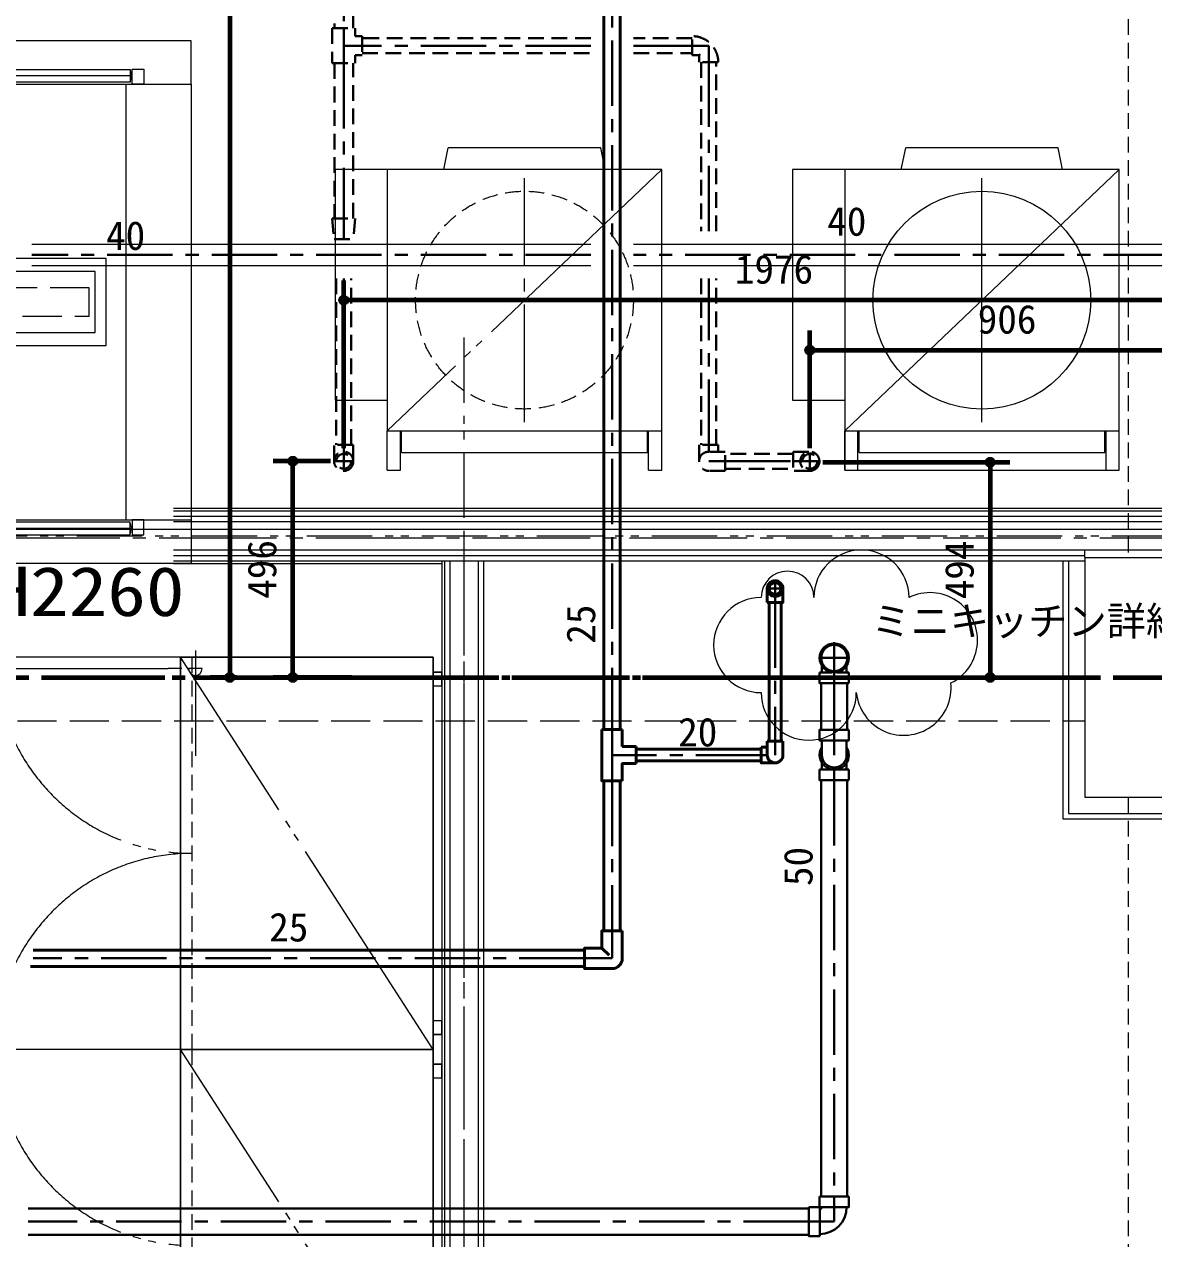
# Model space of a CAD drawing. Units: millimetres at full size, sheet at 1:30. Extents: x -16828 to 149130, y 47892 to 100313.
# Drawn here: x 9476 to 12068, y 54212 to 57000 of the extents above; entities that cross this region are included whole.
import ezdxf
from ezdxf.enums import TextEntityAlignment as Align

# ---------------------------------------------------------------- set-up
doc = ezdxf.new("R2010")
doc.units = ezdxf.units.MM
doc.header["$LTSCALE"] = 30
doc.header["$PDMODE"] = 32
doc.header["$PDSIZE"] = 15
for name, pattern in [('CHAIN1', [8, 5, -1, 1, -1]), ('CHAIN2', [12, 9, -1, 1, -1]), ('DASHED1', [1.8, 1.2, -0.6]), ('DASHED3', [4, 3, -1]), ('DOUBLE_CHAIN1', [8.8, 5, -1, 0.6, -0.6, 0.6, -1]), ('LONG_DOUBLE_CHAIN', [21.8, 18, -1, 0.6, -0.6, 0.6, -1])]:
    doc.linetypes.add(name, pattern=pattern)
for name, color, linetype, lineweight in [('0-0', 7, 'CHAIN2', 15), ('0-1', 7, 'Continuous', 15), ('2-0_通芯', 7, 'DOUBLE_CHAIN1', 15), ('2-1_躯体', 7, 'Continuous', 15), ('2-2_間仕切り芯', 7, 'DOUBLE_CHAIN1', 15), ('2-3_間仕切り', 7, 'Continuous', 15), ('3-0_AIHO08-壁芯', 7, 'CHAIN2', 15), ('3-4_AIHO30-厨房機器', 7, 'Continuous', 15), ('3-5_AIHO31-厨房機器中心線', 7, 'CHAIN2', 15), ('3-6_AIHO33-厨房機器隠れ線', 7, 'DASHED1', 15), ('3-7_AIHO47-厨房機器アウトライン', 7, 'Continuous', 15), ('3-8_AIHO30-厨房機器LL', 7, 'Continuous', 15), ('3-9_AIHO32-厨房機器補助線', 7, 'LONG_DOUBLE_CHAIN', 15), ('3-E_AIHO48-厨房機器既設品', 7, 'Continuous', 15), ('4-3_AIHO15-壁開口寸法・コメント', 7, 'Continuous', 15), ('9-6_無題7', 7, 'Continuous', 15), ('9-9_配管－汚水１：硬質塩ビ管（ＤＶ）', 2, 'Continuous', 30), ('9-A_配管－給水３：ＶＬＰ(ＶＤ)', 5, 'Continuous', 40), ('9-B_配管－給湯１２：ＨＴＬＰ（ＵＸ）', 3, 'Continuous', 20), ('9-C_配管－ガス３：ねじ込み', 2, 'DASHED1', 30), ('9-E_配管－給湯１：ＣＵＰ(Ｍ)', 1, 'Continuous', 60)]:
    doc.layers.add(name, color=color, linetype=linetype, lineweight=lineweight)
doc.styles.add('ＭＳ ゴシック', font='')
doc.styles.get('ＭＳ ゴシック').set_extended_font_data('MS Gothic')

# ---------------------------------------------------------------- blocks, each defined once
blk = doc.blocks.new('グループ部品-10')
at = {"layer": '4-3_AIHO15-壁開口寸法・コメント'}
for p, q in [((8032.83, 55520.86), (8064.08, 55520.86)), ((8079.71, 55520.86), (8110.96, 55520.86))]:
    blk.add_line(p, q, dxfattribs=at)
blk.add_arc((8048.46, 55520.86), 15.62, 0, 180, dxfattribs=at)
blk = doc.blocks.new('グループ部品-11')
at = {"layer": '4-3_AIHO15-壁開口寸法・コメント'}
for p, q in [((9837.21, 55520.86), (9805.96, 55520.86)), ((9884.08, 55520.86), (9852.83, 55520.86))]:
    blk.add_line(p, q, dxfattribs=at)
blk.add_arc((9868.46, 55520.86), 15.62, 180, 0, dxfattribs=at)
blk = doc.blocks.new('グループ部品-12')
at = {"layer": '4-3_AIHO15-壁開口寸法・コメント'}
for p, q in [((8048.46, 55562.36), (8048.46, 55320.86)), ((9868.46, 55562.36), (9868.46, 55320.86)), ((8110.96, 55520.86), (9805.96, 55520.86))]:
    blk.add_line(p, q, dxfattribs=at)
for name in ['グループ部品-10', 'グループ部品-11']:
    blk.add_blockref(name, (0, 0), dxfattribs=at)
at = {"layer": '4-3_AIHO15-壁開口寸法・コメント', "style": 'ＭＳ ゴシック', "width": 1.15}
blk.add_text('有効開口W1820×H2260', height=113.2, dxfattribs=at).set_placement((8070.43, 55607.7), align=Align.BOTTOM_LEFT)
blk = doc.blocks.new('グループ部品-32')
at = {"layer": '9-6_無題7'}
for centre, radius, start, end in [((11397.42, 55684.17), 109.19, 0, 180), ((11227.76, 55684.17), 60.47, 0, 180), ((11167.29, 55574.99), 109.19, 90, 270), ((11554.75, 55586.17), 109.19, 296.16069, 116.16069), ((11494.27, 55476.99), 109.19, 185.87963, 5.87963), ((11276.48, 55465.8), 109.19, 180, 0)]:
    blk.add_arc(centre, radius, start, end, dxfattribs=at)

msp = doc.modelspace()

# ---------------------------------------------------------------- linework, layer by layer
at = {"layer": '0-0', "color": 1, "lineweight": 60}
msp.add_line((-9565.04, 55500.86), (35684.96, 55500.86), dxfattribs=at)
at = {"layer": '0-1', "linetype": 'DASHED1'}
for p, q in [((12009.96, 63275.86), (12009.96, 55775.86)), ((12009.96, 55225.86), (12009.96, 51225.86))]:
    msp.add_line(p, q, dxfattribs=at)
at = {"layer": '0-1'}
for p, q in [((5909.96, 55840.86), (15964.96, 55840.86)), ((11909.96, 55775.86), (11909.96, 55225.86)), ((11909.96, 55225.86), (12459.96, 55225.86))]:
    msp.add_line(p, q, dxfattribs=at)
at = {"layer": '0-1', "linetype": 'DASHED3'}
msp.add_line((6459.96, 55400.86), (11909.96, 55400.86), dxfattribs=at)
at = {"layer": '0-1'}
msp.add_lwpolyline([(11909.96, 55775.86), (12459.96, 55775.86), (12459.96, 55225.86)], dxfattribs=at)
at = {"layer": '2-0_通芯', "color": 1, "lineweight": 60}
msp.add_line((-10727.74, 55500.86), (35684.96, 55500.86), dxfattribs=at)
at = {"layer": '2-1_躯体'}
for p, q in [((11909.96, 55775.86), (11909.96, 55225.86)), ((11909.96, 55225.86), (12459.96, 55225.86))]:
    msp.add_line(p, q, dxfattribs=at)
msp.add_lwpolyline([(11909.96, 55775.86), (12459.96, 55775.86), (12459.96, 55225.86)], dxfattribs=at)
at = {"layer": '2-2_間仕切り芯'}
for p, q in [((10484.96, 56281.24), (10484.96, 50005.86)), ((7484.21, 55825.86), (19645.21, 55825.86))]:
    msp.add_line(p, q, dxfattribs=at)
at = {"layer": '2-3_間仕切り'}
for p, q in [((9818.46, 55889.36), (12694.96, 55889.36)), ((9818.46, 55883.36), (12694.96, 55883.36)), ((9818.46, 55870.86), (12694.96, 55870.86)), ((9818.46, 55858.36), (12694.96, 55858.36)), ((9818.46, 55793.36), (12694.96, 55793.36)), ((11909.96, 55775.86), (11909.96, 55793.36)), ((9818.46, 55780.86), (11909.96, 55780.86)), ((9818.46, 55768.36), (11909.96, 55768.36)), ((9818.46, 55762.36), (10433.96, 55762.36)), ((10433.96, 55768.36), (10433.96, 52821.86)), ((10439.96, 55768.36), (10439.96, 52815.86)), ((10452.46, 55768.36), (10452.46, 52803.36)), ((10517.46, 55768.36), (10517.46, 52803.36)), ((10529.96, 55768.36), (10529.96, 52815.86)), ((11859.96, 55768.36), (11859.96, 55175.86)), ((11872.46, 55768.36), (11872.46, 55188.36)), ((11859.96, 55175.86), (12509.96, 55175.86)), ((11872.46, 55188.36), (12497.46, 55188.36))]:
    msp.add_line(p, q, dxfattribs=at)
at = {"layer": '3-0_AIHO08-壁芯'}
for p, q in [((7984.96, 55820.86), (17809.96, 55820.86)), ((10484.96, 55820.86), (10484.96, 52745.86))]:
    msp.add_line(p, q, dxfattribs=at)
at = {"layer": '3-4_AIHO30-厨房機器'}
for p, q in [((9723.46, 56881.86), (8058.46, 56881.86)), ((9718.96, 56892.36), (9718.46, 56892.36)), ((9720.46, 56890.86), (9720.46, 56886.82)), ((9720.46, 56890.86), (9720.46, 56886.86)), ((9720.46, 56876.89), (9720.46, 56872.86)), ((9720.46, 56876.86), (9720.46, 56872.86)), ((8058.46, 56862.36), (9858.46, 56862.36)), ((9708.46, 56862.36), (9708.46, 55862.36)), ((9718.96, 56871.36), (9718.46, 56871.36)), ((9858.46, 56862.36), (9858.46, 55862.36)), ((10938.96, 56666.86), (10188.96, 56666.86)), ((8058.46, 55862.36), (9858.46, 55862.36)), ((9718.96, 55853.36), (9718.46, 55853.36)), ((9720.46, 55847.83), (9720.46, 55851.86)), ((9720.46, 55847.86), (9720.46, 55851.86)), ((9723.46, 55842.86), (8058.46, 55842.86)), ((9718.96, 55832.36), (9718.46, 55832.36)), ((9720.46, 55833.86), (9720.46, 55837.9)), ((9720.46, 55833.86), (9720.46, 55837.86)), ((9859.96, 55096.86), (9833.96, 55096.86))]:
    msp.add_line(p, q, dxfattribs=at)
for points in [[(9858.46, 56862.36), (9858.46, 56962.36), (8058.46, 56962.36)], [(10188.96, 56666.86), (10188.96, 56136.86), (10308.96, 56136.86)], [(10308.96, 56666.86), (10308.96, 56066.86), (10938.96, 56066.86), (10938.96, 56666.86)], [(9858.46, 55862.36), (9858.46, 55762.36), (8058.46, 55762.36)]]:
    msp.add_lwpolyline(points, dxfattribs=at)
for points in [[(8868.46, 56896.36), (9718.46, 56896.36), (9718.46, 56867.36), (8868.46, 56867.36)], [(9723.46, 56862.36), (9723.46, 56896.86), (9750.46, 56896.86), (9750.46, 56862.36)], [(8953.46, 56462.36), (8953.46, 56262.36), (9663.46, 56262.36), (9663.46, 56462.36)], [(8978.46, 56432.36), (8978.46, 56292.36), (9638.46, 56292.36), (9638.46, 56432.36)], [(8868.46, 55828.36), (9718.46, 55828.36), (9718.46, 55857.36), (8868.46, 55857.36)], [(9723.46, 55862.36), (9723.46, 55827.86), (9750.46, 55827.86), (9750.46, 55862.36)], [(9833.96, 55546.86), (9833.96, 54646.86), (10413.96, 54646.86), (10413.96, 55546.86)], [(9833.96, 54646.86), (9833.96, 53746.86), (10413.96, 53746.86), (10413.96, 54646.86)]]:
    msp.add_lwpolyline(points, close=True, dxfattribs=at)
at = {"layer": '3-4_AIHO30-厨房機器', "linetype": 'DASHED3'}
msp.add_lwpolyline([(8991.96, 56329.86), (9624.96, 56329.86), (9624.96, 56394.86), (8991.96, 56394.86)], close=True, dxfattribs=at)
at = {"layer": '3-4_AIHO30-厨房機器'}
for centre, radius, start, end in [((9718.96, 56890.86), 1.5, 0, 90), ((9717.79, 56881.86), 5.67, 298.07249, 61.92751), ((9718.96, 56872.86), 1.5, 270, 0), ((9718.96, 55851.86), 1.5, 0, 90), ((9717.79, 55842.86), 5.67, 298.07249, 61.92751), ((9718.96, 55833.86), 1.5, 270, 0)]:
    msp.add_arc(centre, radius, start, end, dxfattribs=at)
at = {"layer": '3-5_AIHO31-厨房機器中心線'}
for p, q in [((10623.96, 56086.86), (10623.96, 56646.86)), ((10343.96, 56366.86), (10903.96, 56366.86))]:
    msp.add_line(p, q, dxfattribs=at)
at = {"layer": '3-6_AIHO33-厨房機器隠れ線'}
for p, q in [((9859.96, 55546.86), (9859.96, 54646.86)), ((9859.96, 54646.86), (9859.96, 53746.86))]:
    msp.add_line(p, q, dxfattribs=at)
msp.add_circle((10623.96, 56366.86), 250, dxfattribs=at)
at = {"layer": '3-7_AIHO47-厨房機器アウトライン'}
for points in [[(10413.96, 55546.86), (10413.96, 54646.86), (9833.96, 54646.86), (9833.96, 55546.86)], [(10413.96, 54646.86), (10413.96, 53746.86), (9833.96, 53746.86), (9833.96, 54646.86)]]:
    msp.add_lwpolyline(points, close=True, dxfattribs=at)
for points in [[(10413.96, 55512.86), (10433.96, 55512.86), (10433.96, 55480.86), (10413.96, 55480.86)], [(10413.96, 54712.86), (10433.96, 54712.86), (10433.96, 54680.86), (10413.96, 54680.86)], [(10413.96, 54612.86), (10433.96, 54612.86), (10433.96, 54580.86), (10413.96, 54580.86)]]:
    msp.add_lwpolyline(points, dxfattribs=at)
at = {"layer": '3-8_AIHO30-厨房機器LL'}
for p, q in [((10438.96, 56666.86), (10448.96, 56716.86)), ((10798.96, 56716.86), (10448.96, 56716.86)), ((10808.96, 56666.86), (10798.96, 56716.86)), ((10308.96, 55976.86), (10308.96, 56066.86)), ((10338.96, 55976.86), (10338.96, 56066.86)), ((10341.96, 56016.86), (10341.96, 56066.86)), ((10905.96, 56016.86), (10905.96, 56066.86)), ((10908.96, 55976.86), (10908.96, 56066.86)), ((10938.96, 55976.86), (10938.96, 56066.86)), ((10341.96, 56016.86), (10905.96, 56016.86)), ((10308.96, 55976.86), (10338.96, 55976.86)), ((10908.96, 55976.86), (10938.96, 55976.86)), ((10433.96, 55512.86), (10413.96, 55512.86)), ((10433.96, 55480.86), (10433.96, 55512.86)), ((10433.96, 55480.86), (10413.96, 55480.86)), ((10413.96, 54712.86), (10433.96, 54712.86)), ((10433.96, 54680.86), (10433.96, 54712.86)), ((10413.96, 54680.86), (10433.96, 54680.86)), ((10433.96, 54612.86), (10413.96, 54612.86)), ((10433.96, 54580.86), (10433.96, 54612.86)), ((10433.96, 54580.86), (10413.96, 54580.86))]:
    msp.add_line(p, q, dxfattribs=at)
at = {"layer": '3-9_AIHO32-厨房機器補助線'}
for p, q in [((10938.96, 56666.86), (10308.96, 56066.86)), ((9859.96, 55546.86), (9409.96, 55546.86)), ((10413.96, 54646.86), (9833.96, 55546.86)), ((9859.96, 54646.86), (9409.96, 54646.86)), ((9859.96, 54646.86), (9409.96, 54646.86)), ((10413.96, 53746.86), (9833.96, 54646.86))]:
    msp.add_line(p, q, dxfattribs=at)
for centre, start, end in [((9859.96, 55546.86), 180, 266.68773), ((9859.96, 54646.86), 93.31227, 180), ((9859.96, 54646.86), 180, 266.68773)]:
    msp.add_arc(centre, 450, start, end, dxfattribs=at)
at = {"layer": '3-E_AIHO48-厨房機器既設品'}
for p, q in [((11488.96, 56666.86), (11498.96, 56716.86)), ((11488.96, 56666.86), (11498.96, 56716.86)), ((11848.96, 56716.86), (11498.96, 56716.86)), ((11848.96, 56716.86), (11498.96, 56716.86)), ((11858.96, 56666.86), (11848.96, 56716.86)), ((11858.96, 56666.86), (11848.96, 56716.86)), ((11988.96, 56666.86), (11238.96, 56666.86)), ((11988.96, 56666.86), (11238.96, 56666.86)), ((11988.96, 56666.86), (11358.96, 56066.86)), ((11358.96, 56666.86), (11358.96, 55976.86)), ((11988.96, 55976.86), (11988.96, 56666.86)), ((11673.96, 56086.86), (11673.96, 56646.86)), ((11393.96, 56366.86), (11953.96, 56366.86)), ((11358.96, 55976.86), (11358.96, 56066.86)), ((11358.96, 56066.86), (11988.96, 56066.86)), ((11388.96, 55976.86), (11388.96, 56066.86)), ((11388.96, 55976.86), (11388.96, 56066.86)), ((11391.96, 56016.86), (11391.96, 56066.86)), ((11391.96, 56016.86), (11391.96, 56066.86)), ((11955.96, 56016.86), (11955.96, 56066.86)), ((11955.96, 56016.86), (11955.96, 56066.86)), ((11958.96, 55976.86), (11958.96, 56066.86)), ((11958.96, 55976.86), (11958.96, 56066.86)), ((11988.96, 55976.86), (11988.96, 56066.86)), ((11391.96, 56016.86), (11955.96, 56016.86)), ((11391.96, 56016.86), (11955.96, 56016.86)), ((11358.96, 55976.86), (11388.96, 55976.86)), ((11358.96, 55976.86), (11388.96, 55976.86)), ((11958.96, 55976.86), (11988.96, 55976.86)), ((11958.96, 55976.86), (11988.96, 55976.86))]:
    msp.add_line(p, q, dxfattribs=at)
for points in [[(11238.96, 56666.86), (11238.96, 56136.86), (11358.96, 56136.86)], [(11238.96, 56666.86), (11238.96, 56136.86), (11358.96, 56136.86)], [(11358.96, 56666.86), (11358.96, 56066.86), (11988.96, 56066.86), (11988.96, 56666.86)]]:
    msp.add_lwpolyline(points, dxfattribs=at)
msp.add_lwpolyline([(11988.96, 56666.86), (11238.96, 56666.86), (11238.96, 56136.86), (11358.96, 56136.86), (11358.96, 55976.86), (11988.96, 55976.86)], close=True, dxfattribs=at)
msp.add_circle((11673.96, 56366.86), 250, dxfattribs=at)
at = {"layer": '9-9_配管－汚水１：硬質塩ビ管（ＤＶ）', "linetype": 'CHAIN1'}
for p, q in [((11334.96, 55509.36), (11334.96, 55581.36)), ((11298.96, 55545.36), (11370.96, 55545.36)), ((11334.96, 55487.36), (11334.96, 55515.36)), ((11334.96, 55487.36), (11334.96, 55380.53)), ((11334.96, 55380.53), (11334.96, 55322.53)), ((11298.96, 55322.53), (11301.46, 55322.53)), ((11368.46, 55322.53), (11370.96, 55322.53)), ((11334.96, 55264.53), (11334.96, 55289.03)), ((11334.96, 55286.53), (11334.96, 55289.03)), ((11334.96, 55264.53), (11334.96, 54309.4)), ((11334.96, 54309.4), (11334.96, 54251.4)), ((11276.96, 54251.4), (9484.96, 54251.4)), ((11276.96, 54251.4), (11334.96, 54251.4))]:
    msp.add_line(p, q, dxfattribs=at)
at = {"layer": '9-9_配管－汚水１：硬質塩ビ管（ＤＶ）'}
for p, q in [((11301.46, 55512.36), (11329.19, 55512.36)), ((11306.46, 55512.36), (11306.46, 55527.75)), ((11368.46, 55512.36), (11340.73, 55512.36)), ((11363.46, 55512.36), (11363.46, 55527.75)), ((11368.46, 55512.36), (11368.46, 55487.36)), ((11304.96, 55487.36), (11304.96, 55380.53)), ((11364.96, 55380.53), (11364.96, 55487.36)), ((11306.46, 55355.53), (11306.46, 55322.53)), ((11363.46, 55355.53), (11363.46, 55322.53)), ((11301.46, 55289.53), (11329.19, 55289.53)), ((11306.46, 55289.53), (11306.46, 55304.93)), ((11368.46, 55289.53), (11340.73, 55289.53)), ((11363.46, 55289.53), (11363.46, 55304.93)), ((11368.46, 55289.53), (11368.46, 55264.53)), ((11304.96, 55264.53), (11304.96, 54309.4)), ((11364.96, 54309.4), (11364.96, 55264.53)), ((11276.96, 54284.9), (11301.96, 54284.9)), ((11301.46, 54309.4), (11368.46, 54309.4)), ((11301.96, 54217.9), (11301.96, 54284.9)), ((11276.96, 54281.4), (9484.96, 54281.4)), ((9484.96, 54221.4), (11276.96, 54221.4))]:
    msp.add_line(p, q, dxfattribs=at)
for points in [[(11368.46, 55487.36), (11301.46, 55487.36), (11301.46, 55512.36)], [(11368.46, 55264.53), (11301.46, 55264.53), (11301.46, 55289.53)], [(11276.96, 54284.9), (11276.96, 54217.9), (11301.96, 54217.9)], [(11301.46, 54309.4), (11301.46, 54284.4), (11368.46, 54284.4), (11368.46, 54309.4)]]:
    msp.add_lwpolyline(points, dxfattribs=at)
msp.add_lwpolyline([(11368.46, 55380.53), (11301.46, 55380.53), (11301.46, 55355.53), (11368.46, 55355.53)], close=True, dxfattribs=at)
msp.add_circle((11334.96, 55545.36), 30, dxfattribs=at)
for centre, radius, start, end in [((11334.96, 55545.36), 33.5, 90, 180), ((11334.96, 55545.36), 33.5, 0, 90), ((11334.96, 55545.36), 33.5, 180, 270), ((11334.96, 55545.36), 33.5, 270, 0), ((11334.96, 55322.53), 33.5, 148.29293, 31.70707), ((11334.96, 55322.53), 28.5, 180, 0), ((11301.96, 54284.4), 61.5, 270, 0), ((11301.96, 54284.4), 4.5, 270, 0)]:
    msp.add_arc(centre, radius, start, end, dxfattribs=at)
at = {"layer": '9-A_配管－給水３：ＶＬＰ(ＶＤ)'}
for p, q in [((10806.06, 57202.59), (10806.06, 55381.53)), ((10843.86, 55381.53), (10843.86, 57202.59)), ((11181.27, 55672.83), (11181.27, 55704.83)), ((11185.67, 55672.83), (11185.67, 55354.53)), ((11212.87, 55354.53), (11212.87, 55672.83)), ((10801.46, 55381.53), (10848.46, 55381.53)), ((10848.46, 55381.53), (10848.46, 55342.03)), ((10879.96, 55342.03), (10848.46, 55342.03)), ((10879.96, 55342.03), (10879.96, 55303.03)), ((11181.27, 55354.53), (11217.27, 55354.53)), ((11181.27, 55354.53), (11181.27, 55322.53)), ((11217.27, 55322.53), (11217.27, 55354.53)), ((11167.27, 55336.13), (10879.96, 55336.13)), ((11167.27, 55340.53), (11181.27, 55340.53)), ((10879.96, 55308.93), (11167.27, 55308.93)), ((10806.06, 55263.53), (10806.06, 54918.86)), ((10843.86, 54918.86), (10843.86, 55263.53)), ((10848.46, 54918.86), (10848.46, 54855.86)), ((10761.96, 54874.76), (9496.46, 54874.76)), ((10801.46, 54879.36), (10818.08, 54862.74)), ((9490, 54836.96), (10761.96, 54836.96))]:
    msp.add_line(p, q, dxfattribs=at)
at = {"layer": '9-A_配管－給水３：ＶＬＰ(ＶＤ)', "color": 2, "linetype": 'CHAIN1', "lineweight": 30}
for p, q in [((10824.96, 57202.59), (10824.96, 55381.53)), ((11182.95, 55704.83), (11215.59, 55704.83)), ((11199.27, 55688.51), (11199.27, 55721.15)), ((11199.27, 55672.83), (11199.27, 55691.23)), ((11199.27, 55672.83), (11199.27, 55354.53)), ((10824.96, 55381.53), (10824.96, 55322.53)), ((11199.27, 55354.53), (11199.27, 55322.53)), ((10824.96, 55263.53), (10824.96, 55322.53)), ((10879.96, 55322.53), (10824.96, 55322.53)), ((11167.27, 55322.53), (10879.96, 55322.53)), ((11167.27, 55322.53), (11181.27, 55322.53)), ((10824.96, 55263.53), (10824.96, 54918.86)), ((10824.96, 54918.86), (10824.96, 54855.86)), ((10761.96, 54855.86), (9496.46, 54855.86)), ((10761.96, 54855.86), (10824.96, 54855.86))]:
    msp.add_line(p, q, dxfattribs=at)
at = {"layer": '9-A_配管－給水３：ＶＬＰ(ＶＤ)'}
for points in [[(11181.27, 55672.83), (11217.27, 55672.83), (11217.27, 55704.83)], [(10801.46, 55381.53), (10801.46, 55263.53), (10848.46, 55263.53)], [(11167.27, 55340.53), (11167.27, 55304.53), (11199.27, 55304.53)], [(10879.96, 55303.03), (10848.46, 55303.03), (10848.46, 55263.53)], [(10801.46, 54881.71), (10801.46, 54918.86), (10848.46, 54918.86)], [(10824.96, 54832.36), (10761.96, 54832.36), (10761.96, 54879.36), (10799.11, 54879.36)]]:
    msp.add_lwpolyline(points, dxfattribs=at)
for radius in [18, 13.6]:
    msp.add_circle((11199.27, 55704.83), radius, dxfattribs=at)
for centre, radius, start in [((11199.27, 55322.53), 18, 180), ((10799.11, 54881.71), 2.35, 270), ((10824.96, 54855.86), 23.5, 270)]:
    msp.add_arc(centre, radius, start, 0, dxfattribs=at)
at = {"layer": '9-B_配管－給湯１２：ＨＴＬＰ（ＵＸ）'}
for p, q in [((10776.06, 56494.89), (9492.96, 56494.89)), ((13062.96, 56494.89), (10873.86, 56494.89)), ((9492.96, 56446.29), (10776.06, 56446.29)), ((10873.86, 56446.29), (13062.96, 56446.29))]:
    msp.add_line(p, q, dxfattribs=at)
at = {"layer": '9-B_配管－給湯１２：ＨＴＬＰ（ＵＸ）', "color": 2, "linetype": 'CHAIN1', "lineweight": 30}
for p, q in [((10776.06, 56470.59), (9492.96, 56470.59)), ((13062.96, 56470.59), (10873.86, 56470.59))]:
    msp.add_line(p, q, dxfattribs=at)
at = {"layer": '9-C_配管－ガス３：ねじ込み'}
for p, q in [((10187.61, 57217.59), (10187.61, 56990.94)), ((10230.31, 56990.94), (10230.31, 57217.59)), ((10182.46, 56990.94), (10235.46, 56990.94)), ((10235.46, 56990.94), (10235.46, 56972.94)), ((10250.96, 56972.94), (10235.46, 56972.94)), ((10250.96, 56972.94), (10250.96, 56928.94)), ((10776.06, 56967.94), (10250.96, 56967.94)), ((11008.75, 56967.94), (10873.86, 56967.94)), ((11008.75, 56928.94), (11008.75, 56972.94)), ((10250.96, 56933.94), (10776.06, 56933.94)), ((10873.86, 56933.94), (11008.75, 56933.94)), ((11024.75, 56928.94), (11027.44, 56931.62)), ((10187.61, 56910.94), (10187.61, 56554.57)), ((10230.31, 56554.57), (10230.31, 56910.94)), ((11008.75, 56928.94), (11024.75, 56928.94)), ((11024.75, 56928.94), (11024.75, 56912.94)), ((11068.75, 56912.94), (11024.75, 56912.94)), ((11029.75, 56912.94), (11029.75, 56524.89)), ((11063.75, 56524.89), (11063.75, 56912.94)), ((10182.46, 56554.57), (10235.46, 56554.57)), ((10182.46, 56554.57), (10186.96, 56506.57)), ((10235.46, 56554.57), (10230.96, 56506.57)), ((10186.96, 56506.57), (10230.96, 56506.57)), ((10191.96, 56416.29), (10191.96, 56034.86)), ((10225.96, 56034.86), (10225.96, 56416.29)), ((11029.75, 56416.29), (11029.75, 56034.86)), ((11063.75, 56034.86), (11063.75, 56416.29)), ((10230.96, 56034.86), (10186.96, 56034.86)), ((10186.96, 55996.86), (10186.96, 56034.86)), ((10230.96, 56034.86), (10230.96, 55996.86)), ((11068.75, 56034.86), (11068.75, 56018.86)), ((11240.96, 56013.86), (11084.75, 56013.86)), ((11240.96, 56018.86), (11240.96, 55974.86)), ((11240.96, 56018.86), (11278.96, 56018.86)), ((11084.75, 55974.86), (11046.75, 55974.86)), ((11084.75, 55979.86), (11240.96, 55979.86)), ((11278.96, 55974.86), (11240.96, 55974.86))]:
    msp.add_line(p, q, dxfattribs=at)
at = {"layer": '9-C_配管－ガス３：ねじ込み', "linetype": 'CHAIN1'}
for p, q in [((10208.96, 57217.59), (10208.96, 56990.94)), ((10208.96, 56990.94), (10208.96, 56950.94)), ((10208.96, 56910.94), (10208.96, 56950.94)), ((10250.96, 56950.94), (10208.96, 56950.94)), ((10776.06, 56950.94), (10250.96, 56950.94)), ((11008.75, 56950.94), (10873.86, 56950.94)), ((11008.75, 56950.94), (11046.75, 56950.94)), ((11046.75, 56912.94), (11046.75, 56950.94)), ((10208.96, 56910.94), (10208.96, 56554.57)), ((11046.75, 56524.89), (11046.75, 56912.94)), ((10208.96, 56554.57), (10208.96, 56530.57)), ((10208.96, 56506.57), (10208.96, 56530.57)), ((10208.96, 56416.29), (10208.96, 56034.86)), ((11046.75, 56034.86), (11046.75, 56416.29)), ((10208.96, 56034.86), (10208.96, 56013.86)), ((10208.96, 55976.46), (10208.96, 56017.26)), ((11046.75, 56034.86), (11046.75, 56018.86)), ((11278.96, 55976.46), (11278.96, 56017.26)), ((10188.56, 55996.86), (10229.36, 55996.86)), ((11084.75, 55996.86), (11046.75, 55996.86)), ((11084.75, 55996.86), (11240.96, 55996.86)), ((11240.96, 55996.86), (11261.96, 55996.86)), ((11258.56, 55996.86), (11299.36, 55996.86))]:
    msp.add_line(p, q, dxfattribs=at)
at = {"layer": '9-C_配管－ガス３：ねじ込み'}
for points in [[(10182.46, 56990.94), (10182.46, 56910.94), (10235.46, 56910.94)], [(10250.96, 56928.94), (10235.46, 56928.94), (10235.46, 56910.94)], [(11068.75, 56034.86), (11024.75, 56034.86), (11024.75, 55996.86)], [(11084.75, 55974.86), (11084.75, 56018.86), (11046.75, 56018.86)]]:
    msp.add_lwpolyline(points, dxfattribs=at)
for centre, radius in [((10208.96, 55996.86), 22), ((10208.96, 55996.86), 17), ((11278.96, 55996.86), 22), ((11278.96, 55996.86), 17)]:
    msp.add_circle(centre, radius, dxfattribs=at)
for centre, radius, start, end in [((11008.75, 56912.94), 60, 0, 90), ((11046.75, 55996.86), 22, 90, 270)]:
    msp.add_arc(centre, radius, start, end, dxfattribs=at)
at = {"layer": '9-E_配管－給湯１：ＣＵＰ(Ｍ)'}
for p, q in [((9947.32, 59813.15), (9947.32, 55500.86)), ((10208.96, 56026.86), (10208.96, 56411.86)), ((12184.96, 56366.86), (10208.96, 56366.86)), ((11278.96, 56026.86), (11278.96, 56297.21)), ((11278.96, 56252.21), (12184.96, 56252.21)), ((10178.96, 55996.86), (10047.07, 55996.86)), ((10092.07, 55500.86), (10092.07, 55996.86)), ((11308.96, 55994.53), (11737.94, 55994.53)), ((11692.94, 55994.53), (11692.94, 55500.86)), ((9962.83, 55500.86), (9902.32, 55500.86)), ((10227.68, 55500.86), (10047.07, 55500.86)), ((11560.29, 55500.86), (11737.94, 55500.86))]:
    msp.add_line(p, q, dxfattribs=at)
for p in [(10208.96, 56366.86), (11278.96, 56252.21), (10092.07, 55996.86), (11692.94, 55994.53), (9947.32, 55500.86), (10092.07, 55500.86), (11692.94, 55500.86)]:
    msp.add_point(p, dxfattribs=at)

# ---------------------------------------------------------------- block references
at = {"layer": '4-3_AIHO15-壁開口寸法・コメント'}
msp.add_blockref('グループ部品-12', (0, 0), dxfattribs=at)
at = {"layer": '9-6_無題7'}
msp.add_blockref('グループ部品-32', (0, 0), dxfattribs=at)

# ---------------------------------------------------------------- texts
at = {"layer": '9-6_無題7', "style": 'ＭＳ ゴシック'}
msp.add_text('ミニキッチン詳細', height=65.98, dxfattribs=at).set_placement((11420.5, 55577.42), align=Align.BOTTOM_LEFT)
at = {"layer": '9-9_配管－汚水１：硬質塩ビ管（ＤＶ）', "color": 7, "style": 'ＭＳ ゴシック'}
msp.add_text('50', height=65.98, rotation=90, dxfattribs=at).set_placement((11304.96, 55021.82), align=Align.BOTTOM_LEFT)
at = {"layer": '9-A_配管－給水３：ＶＬＰ(ＶＤ)', "color": 7, "style": 'ＭＳ ゴシック'}
msp.add_text('25', height=65.98, rotation=90, dxfattribs=at).set_placement((10806.06, 55578.06), align=Align.BOTTOM_LEFT)
for s, p in [('20', (10976.77, 55322.53)), ('25', (10037.91, 54874.76))]:
    msp.add_text(s, height=65.98, dxfattribs=at).set_placement(p, align=Align.BOTTOM_LEFT)
at = {"layer": '9-B_配管－給湯１２：ＨＴＬＰ（ＵＸ）', "color": 7, "style": 'ＭＳ ゴシック'}
for p in [(11318.94, 56494.89), (9663.46, 56462.36)]:
    msp.add_text('40', height=65.98, dxfattribs=at).set_placement(p, align=Align.BOTTOM_LEFT)
at = {"layer": '9-E_配管－給湯１：ＣＵＰ(Ｍ)', "style": 'ＭＳ ゴシック'}
for s, p in [('1976', (11106.96, 56384.86)), ('906', (11664.46, 56270.21))]:
    msp.add_text(s, height=65.98, dxfattribs=at).set_placement(p, align=Align.BOTTOM_LEFT)
for s, p in [('496', (10074.07, 55681.36)), ('494', (11674.94, 55680.19))]:
    msp.add_text(s, height=65.98, rotation=90, dxfattribs=at).set_placement(p, align=Align.BOTTOM_LEFT)

doc.saveas('drawing.dxf')
